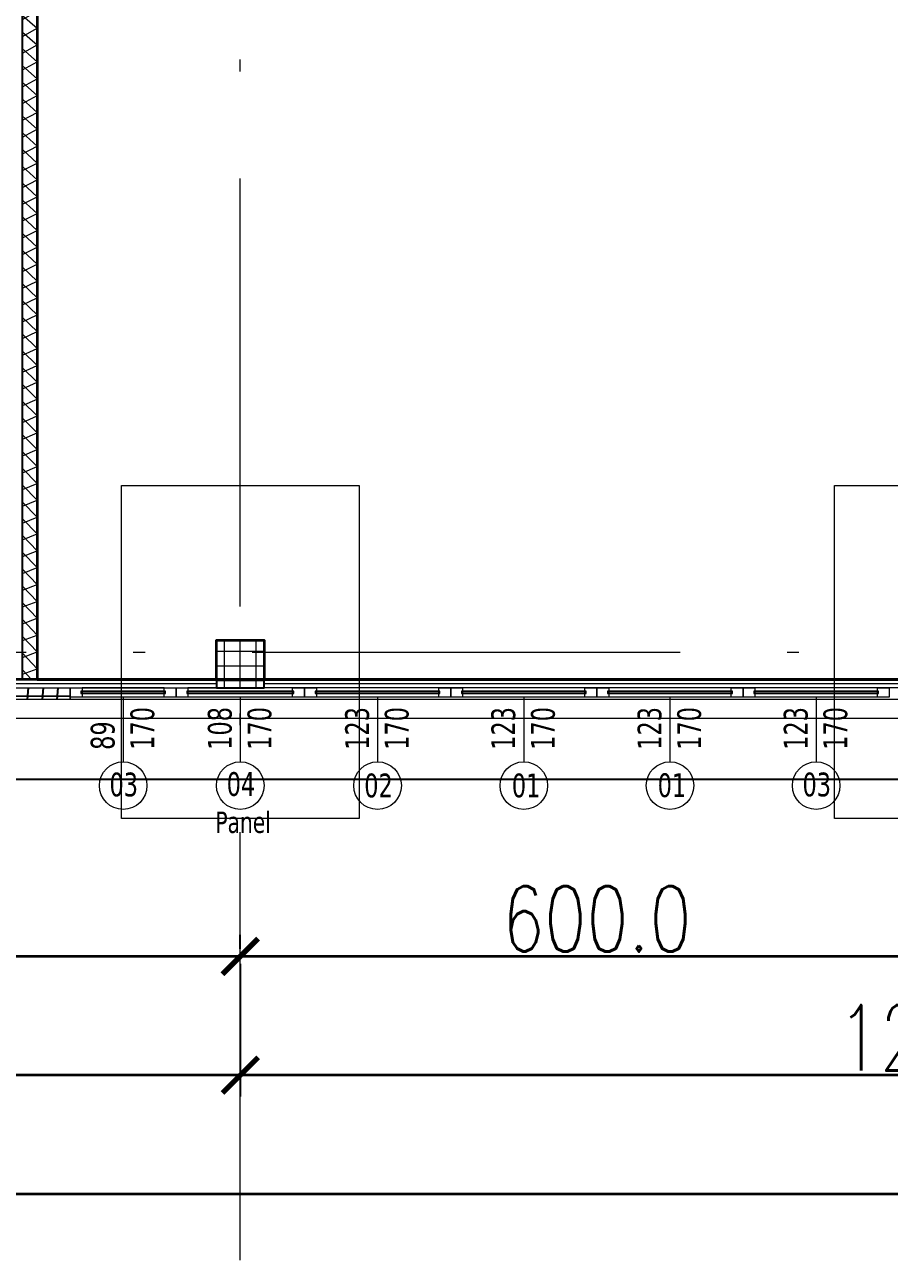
# Model space of a CAD drawing. Extents: x 6529560 to 6558080, y 5579316 to 5588131.
# Drawn here: x 6543599.47 to 6543606.74, y 5579501.85 to 5579512.25 of the extents above; entities that cross this region are included whole.
import ezdxf

# ---------------------------------------------------------------- set-up
doc = ezdxf.new("R2010")
doc.units = 0
doc.header["$MEASUREMENT"] = 0
doc.header["$PDSIZE"] = -5
doc.linetypes.add('ACAD_ISO10W100', pattern=[18, 12, -3, 0, -3])
doc.layers.get('0').update_dxf_attribs({"color": 2, "linetype": 'CONTINUOUS', "lineweight": 5})
doc.layers.get('Defpoints').update_dxf_attribs({"linetype": 'CONTINUOUS'})
for name, color, linetype, lineweight in [('arch_droga', 1, 'CONTINUOUS', 25), ('arch_drzwi i okna', 4, 'CONTINUOUS', 15), ('arch_drzwi i okna_znaczniki', 130, 'CONTINUOUS', 9), ('arch_fundamenty na rzucie', 3, 'CONTINUOUS', 15), ('arch_osie', 181, 'CONTINUOUS', 5), ('arch_powierzchnia', 6, 'CONTINUOUS', 35), ('arch_sciany dzialowe cienkie na hali', 52, 'CONTINUOUS', 15), ('arch_sciany wewnetrzne gk', 70, 'CONTINUOUS', 25), ('arch_sciany wewntrzne gk wypelnienie', 70, 'CONTINUOUS', 13), ('arch_sciany zewnetrzne wypelnienie', 94, 'CONTINUOUS', 25), ('arch_sciany zewnętrzne', 94, 'CONTINUOUS', 18), ('arch_slupy wypelnienie', 9, 'CONTINUOUS', 13), ('arch_słupy', 8, 'CONTINUOUS', 25), ('arch_wymiary', 2, 'CONTINUOUS', 13)]:
    doc.layers.add(name, color=color, linetype=linetype, lineweight=lineweight)
doc.styles.add('styl1', font='romans.shx', dxfattribs={"width": 0.75})
doc.styles.add('TABELKA', font='tahoma.ttf', dxfattribs={"width": 0.8})
doc.dimstyles.new('wymiary hala', dxfattribs={"dimtxt": 0.55, "dimasz": 0.3, "dimexe": 0.18, "dimexo": 0.0625, "dimgap": 0.04, "dimtad": 1, "dimtoh": 1, "dimdec": 1, "dimlfac": 100, "dimzin": 0, "dimdsep": 46, "dimtxsty": 'styl1', "dimblk": 'ARCHTICK', "dimcen": 0.09, "dimadec": 0, "dimazin": 0, "dimtfac": 1, "dimtdec": 1, "dimtofl": 0, "dimtmove": 0, "dimatfit": 3, "dimldrblk": 'ARCHTICK', "dimfxl": 1, "dimtolj": 1, "dimtzin": 0, "dimarcsym": 0})

# ---------------------------------------------------------------- blocks, each defined once
blk = doc.blocks.new('ZT_z_opisami')
at = {"layer": 'arch_droga', "color": 7, "linetype": 'Continuous'}
blk.add_line((6540948.1653109, 5579428.451615036), (6540920.120309013, 5579428.451616604), dxfattribs=at)
blk = doc.blocks.new('_ArchTick')
at = {"color": 0, "linetype": 'ByBlock', "const_width": 0.15}
blk.add_lwpolyline([(-0.5, -0.5), (0.5, 0.5)], dxfattribs=at)
blk = doc.blocks.new('*D117')
at = {"layer": 'arch_wymiary', "color": 0, "lineweight": -2, "transparency": 16777216}
for p, q in [((6543517.282235058, 5579504.347680096), (6543517.282235058, 5579502.230169278)), ((6543625.282235061, 5579504.347669278), (6543625.282235061, 5579502.230169278)), ((6543625.282235061, 5579502.410169278), (6543517.282235058, 5579502.410169278))]:
    blk.add_line(p, q, dxfattribs=at)
at = {"layer": 'Defpoints', "color": 0, "transparency": 16777216}
for p in [(6543517.282235058, 5579504.410180095), (6543625.282235061, 5579504.410169278), (6543517.282235058, 5579502.410169278)]:
    blk.add_point(p, dxfattribs=at)
at = {"layer": 'arch_wymiary', "color": 0, "lineweight": -2, "transparency": 16777216, "xscale": 0.3, "yscale": 0.3, "zscale": 0.3, "rotation": 180}
blk.add_blockref('_ArchTick', (6543517.282235058, 5579502.410169278), dxfattribs=at)
at = {"layer": 'arch_wymiary', "color": 0, "lineweight": -2, "transparency": 16777216, "xscale": 0.3, "yscale": 0.3, "zscale": 0.3}
blk.add_blockref('_ArchTick', (6543625.282235061, 5579502.410169278), dxfattribs=at)
at = {"layer": 'arch_wymiary', "color": 0, "transparency": 16777216, "insert": (6543571.28223506, 5579502.725169278), "char_height": 0.55, "attachment_point": 5, "style": 'styl1'}
blk.add_mtext('\\A1;10800.0', dxfattribs=at)
blk = doc.blocks.new('*D124')
at = {"layer": 'arch_wymiary', "color": 0, "lineweight": -2, "transparency": 16777216}
for p, q in [((6543589.282235063, 5579504.347669278), (6543589.282235063, 5579503.230169279)), ((6543601.282235056, 5579504.347669278), (6543601.282235056, 5579503.230169279)), ((6543589.282235063, 5579503.410169278), (6543601.282235056, 5579503.410169278))]:
    blk.add_line(p, q, dxfattribs=at)
at = {"layer": 'Defpoints', "color": 0, "transparency": 16777216}
for p in [(6543589.282235063, 5579504.410169278), (6543601.282235056, 5579504.410169278), (6543601.282235056, 5579503.410169278)]:
    blk.add_point(p, dxfattribs=at)
at = {"layer": 'arch_wymiary', "color": 0, "lineweight": -2, "transparency": 16777216, "xscale": 0.3, "yscale": 0.3, "zscale": 0.3, "rotation": 180}
blk.add_blockref('_ArchTick', (6543589.282235063, 5579503.410169278), dxfattribs=at)
at = {"layer": 'arch_wymiary', "color": 0, "lineweight": -2, "transparency": 16777216, "xscale": 0.3, "yscale": 0.3, "zscale": 0.3}
blk.add_blockref('_ArchTick', (6543601.282235056, 5579503.410169278), dxfattribs=at)
at = {"layer": 'arch_wymiary', "color": 0, "transparency": 16777216, "insert": (6543595.28223506, 5579503.725169279), "char_height": 0.55, "attachment_point": 5, "style": 'styl1'}
blk.add_mtext('\\A1;1200.0', dxfattribs=at)
blk = doc.blocks.new('*D125')
at = {"layer": 'arch_wymiary', "color": 0, "lineweight": -2, "transparency": 16777216}
for p, q in [((6543601.282235056, 5579504.347669278), (6543601.282235056, 5579503.230169279)), ((6543613.282235063, 5579504.347669278), (6543613.282235063, 5579503.230169279)), ((6543601.282235056, 5579503.410169278), (6543613.282235063, 5579503.410169278))]:
    blk.add_line(p, q, dxfattribs=at)
at = {"layer": 'Defpoints', "color": 0, "transparency": 16777216}
for p in [(6543601.282235056, 5579504.410169278), (6543613.282235063, 5579504.410169278), (6543613.282235063, 5579503.410169278)]:
    blk.add_point(p, dxfattribs=at)
at = {"layer": 'arch_wymiary', "color": 0, "lineweight": -2, "transparency": 16777216, "xscale": 0.3, "yscale": 0.3, "zscale": 0.3, "rotation": 180}
blk.add_blockref('_ArchTick', (6543601.282235056, 5579503.410169278), dxfattribs=at)
at = {"layer": 'arch_wymiary', "color": 0, "lineweight": -2, "transparency": 16777216, "xscale": 0.3, "yscale": 0.3, "zscale": 0.3}
blk.add_blockref('_ArchTick', (6543613.282235063, 5579503.410169278), dxfattribs=at)
at = {"layer": 'arch_wymiary', "color": 0, "transparency": 16777216, "insert": (6543607.28223506, 5579503.725169279), "char_height": 0.55, "attachment_point": 5, "style": 'styl1'}
blk.add_mtext('\\A1;1200.0', dxfattribs=at)
blk = doc.blocks.new('*D140')
at = {"layer": 'arch_wymiary', "color": 0, "lineweight": -2, "transparency": 16777216}
for p, q in [((6543595.282235139, 5579504.472669278), (6543595.282235139, 5579504.590169278)), ((6543601.282235056, 5579504.472669278), (6543601.282235056, 5579504.590169278)), ((6543595.282235139, 5579504.410169278), (6543601.282235056, 5579504.410169278))]:
    blk.add_line(p, q, dxfattribs=at)
at = {"layer": 'Defpoints', "color": 0, "transparency": 16777216}
for p in [(6543595.282235139, 5579504.410169278), (6543601.282235056, 5579504.410169278), (6543601.282235056, 5579504.410169278)]:
    blk.add_point(p, dxfattribs=at)
at = {"layer": 'arch_wymiary', "color": 0, "lineweight": -2, "transparency": 16777216, "xscale": 0.3, "yscale": 0.3, "zscale": 0.3, "rotation": 180}
blk.add_blockref('_ArchTick', (6543595.282235139, 5579504.410169278), dxfattribs=at)
at = {"layer": 'arch_wymiary', "color": 0, "lineweight": -2, "transparency": 16777216, "xscale": 0.3, "yscale": 0.3, "zscale": 0.3}
blk.add_blockref('_ArchTick', (6543601.282235056, 5579504.410169278), dxfattribs=at)
at = {"layer": 'arch_wymiary', "color": 0, "transparency": 16777216, "insert": (6543598.282235097, 5579504.725169279), "char_height": 0.55, "attachment_point": 5, "style": 'styl1'}
blk.add_mtext('\\A1;600.0', dxfattribs=at)
blk = doc.blocks.new('*D141')
at = {"layer": 'arch_wymiary', "color": 0, "lineweight": -2, "transparency": 16777216}
for p, q in [((6543601.282235056, 5579504.472669278), (6543601.282235056, 5579504.590169278)), ((6543607.282235138, 5579504.472669278), (6543607.282235138, 5579504.590169278)), ((6543601.282235056, 5579504.410169278), (6543607.282235138, 5579504.410169278))]:
    blk.add_line(p, q, dxfattribs=at)
at = {"layer": 'Defpoints', "color": 0, "transparency": 16777216}
for p in [(6543601.282235056, 5579504.410169278), (6543607.282235138, 5579504.410169278), (6543607.282235138, 5579504.410169278)]:
    blk.add_point(p, dxfattribs=at)
at = {"layer": 'arch_wymiary', "color": 0, "lineweight": -2, "transparency": 16777216, "xscale": 0.3, "yscale": 0.3, "zscale": 0.3, "rotation": 180}
blk.add_blockref('_ArchTick', (6543601.282235056, 5579504.410169278), dxfattribs=at)
at = {"layer": 'arch_wymiary', "color": 0, "lineweight": -2, "transparency": 16777216, "xscale": 0.3, "yscale": 0.3, "zscale": 0.3}
blk.add_blockref('_ArchTick', (6543607.282235138, 5579504.410169278), dxfattribs=at)
at = {"layer": 'arch_wymiary', "color": 0, "transparency": 16777216, "insert": (6543604.282235097, 5579504.725169279), "char_height": 0.55, "attachment_point": 5, "style": 'styl1'}
blk.add_mtext('\\A1;600.0', dxfattribs=at)
blk = doc.blocks.new('biura_parter_hala')
at = {"layer": 'arch_sciany wewntrzne gk wypelnienie'}
h = blk.add_hatch(dxfattribs=at)
h.set_pattern_fill('ANSI37', color=256, scale=0.8, angle=90)
h.set_pattern_definition([(135, (-6543745.599693336, -5579616.077648036), (-0.0707106781186548, -0.0707106781186548), []), (225, (-6543745.599693336, -5579616.077648036), (0.0707106781186548, -0.0707106781186548), [])])
h.paths.add_polyline_path([(94.8742152415216, -1.900064728222787), (94.95421524252743, -1.899999363347887), (94.95421524252743, -1.799999365583062), (94.8742152415216, -1.800064730457961)], flags=17)
h.paths.add_polyline_path([(93.77421523723751, -1.800064731389284), (93.77421523723751, -1.900064731016755), (94.03421524260195, -1.900064733810722), (94.03421524353325, -1.800064734183251), (93.95421523880213, -1.800064733251929), (93.95421525090933, -0.7000647345557809), (93.85421525128184, -0.7000647336244584), (93.85421523917466, -1.800064732320606)], flags=17)
h.paths.add_polyline_path([(92.67421523295343, -1.800032046623528), (92.67421523295343, -1.900032046250998), (92.93421523831785, -1.900032049044966), (92.93421523924918, -1.800032049417495), (92.85421523451805, -1.800032048486173), (92.85421524662524, -0.7000320497900248), (92.75421524699777, -0.7000320488587022), (92.75421523489058, -1.80003204755485)], flags=17)
h.paths.add_polyline_path([(91.75421523395924, -1.900064728222787), (91.83421523496509, -1.899999363347887), (91.83421523496509, -1.799999365583062), (91.75421523395924, -1.800064730457961)], flags=17)
h.paths.add_polyline_path([(83.92533427942543, -1.800004093907773), (83.92533427942543, -1.900004093535244), (84.10533428099006, -1.900004096329212), (84.10533428099006, -1.800004095770418), (84.10533429309726, -0.7000040970742702), (84.00533429346979, -0.7000040961429477), (84.0053342813626, -1.800004094839096)], flags=17)
h.paths.add_polyline_path([(82.82533427514136, -1.800004083663225), (82.82533427514136, -1.900004083290696), (83.08533428050578, -1.900004086084663), (83.08533428143708, -1.800004086457192), (83.005334276706, -1.80000408552587), (83.00533428881317, -0.700004086829722), (82.90533428918569, -0.7000040858983994), (82.90533427707851, -1.800004084594547)], flags=17)
h.paths.add_polyline_path([(43.97590164281427, -4.000003985129296), (43.97590164281427, -3.900003985501825), (44.23590164817869, -3.900003982707858), (44.23590164911002, -4.000003982335329), (44.15590164437889, -4.000003983266651), (44.15590165648609, -5.1000039819628), (44.05590165685862, -5.100003982894122), (44.05590164475142, -4.000003984197974)], flags=17)
h.paths.add_polyline_path([(42.87590163759887, -4.00000399723649), (42.87590163759887, -3.900003997609019), (43.13590164296329, -3.900003994815051), (43.13590164389461, -4.000003994442522), (43.05590163916349, -4.000003995373845), (43.05590165127068, -5.100003994069993), (42.95590165164322, -5.100003995001316), (42.95590163953602, -4.000003996305167)], flags=17)
h.paths.add_polyline_path([(41.77590163238346, -4.00000403355807), (41.77590163238346, -3.900004033930599), (42.03590163774788, -3.900004031136631), (42.03590163867921, -4.000004030764102), (41.95590163394808, -4.000004031695425), (41.95590164605528, -5.100004030391573), (41.85590164642781, -5.100004031322896), (41.85590163432062, -4.000004032626748)], flags=17)
h.paths.add_polyline_path([(40.67590162716806, -4.000004021450877), (40.67590162716806, -3.900004021823406), (40.93590163253248, -3.900004019029438), (40.93590163346379, -4.000004018656909), (40.85590162873268, -4.000004019588232), (40.85590164083988, -5.10000401828438), (40.7559016412124, -5.100004019215703), (40.75590162910521, -4.000004020519554)], flags=17)
h.paths.add_polyline_path([(39.57590162195265, -4.00000403355807), (39.57590162195265, -3.900004033930599), (39.83590162731707, -3.900004031136631), (39.83590162824839, -4.000004030764102), (39.75590162351728, -4.000004031695425), (39.75590163562447, -5.100004030391573), (39.655901635997, -5.100004031322896), (39.65590162388981, -4.000004032626748)], flags=17)
h.paths.add_polyline_path([(38.47590161673725, -4.00000403355807), (38.47590161673725, -3.900004033930599), (38.73590162210167, -3.900004031136631), (38.73590162303299, -4.000004030764102), (38.65590161830187, -4.000004031695425), (38.65590163040906, -5.100004030391573), (38.55590163078159, -5.100004031322896), (38.5559016186744, -4.000004032626748)], flags=17)
h.paths.add_polyline_path([(43.97590164095163, -1.800004083663225), (43.97590164095163, -1.900004083290696), (44.23590164631605, -1.900004086084663), (44.23590164724737, -1.800004086457192), (44.15590164251625, -1.80000408552587), (44.15590165462345, -0.700004086829722), (44.05590165499598, -0.7000040858983994), (44.05590164288878, -1.800004084594547)], flags=17)
h.paths.add_polyline_path([(42.87590163573622, -1.800004074349999), (42.87590163573622, -1.90000407397747), (43.13590164110064, -1.900004076771438), (43.13590164203197, -1.800004077143967), (43.05590163730085, -1.800004076212644), (43.05590164940804, -0.7000040775164962), (42.95590164978057, -0.7000040765851736), (42.95590163767338, -1.800004075281322)], flags=17)
h.paths.add_polyline_path([(41.77590163145214, -1.800004065036773), (41.77590163145214, -1.900004064664244), (42.03590163681655, -1.900004067458212), (42.03590163774788, -1.800004067830741), (41.95590163301676, -1.800004066899418), (41.95590164512395, -0.7000040682032705), (41.85590164549648, -0.7000040672719479), (41.85590163338929, -1.800004065968096)], flags=17)
h.paths.add_polyline_path([(40.67590162716806, -1.800004050135612), (40.67590162716806, -1.900004049763083), (40.93590163253248, -1.900004052557051), (40.93590163346379, -1.80000405292958), (40.85590162873268, -1.800004051998257), (40.85590164083988, -0.7000040533021094), (40.7559016412124, -0.7000040523707867), (40.75590162910521, -1.800004051066935)], flags=17)
h.paths.add_polyline_path([(39.57590162195265, -1.800004040822386), (39.57590162195265, -1.900004040449857), (39.83590162731707, -1.900004043243825), (39.83590162824839, -1.800004043616354), (39.75590162351728, -1.800004042685031), (39.75590163562447, -0.7000040439888835), (39.655901635997, -0.700004043057561), (39.65590162388981, -1.800004041753709)], flags=17)
h.paths.add_polyline_path([(36.37247663922608, -6.750002435408532), (42.30749893374741, -6.750002435408532), (42.30749893374741, -6.875641248188912), (36.37247663922608, -6.875641248188912)])
h.paths.add_polyline_path([(34.76168348360807, -1.900004060007631), (34.8416834846139, -1.900004060007631), (34.8416834846139, -1.800004061311483), (34.76168348360807, -1.800004061311483)], flags=17)
h.paths.add_polyline_path([(33.74168348498642, -1.90000404510647), (33.9216834846884, -1.900004051625728), (33.92168348561972, -1.800004051998257), (33.8416834846139, -1.800004051066935), (33.84168349672109, -0.7000040523707867), (33.74168349709362, -0.7000040514394641)], flags=17)
h.paths.add_polyline_path([(87.76132327876984, -3.430434632115066), (89.60910778492689, -3.430795684456825), (89.60911366995423, -3.305730918422341), (88.8101558117196, -3.305726211518049), (88.810171963647, -0.5500094117596745), (88.56017351616173, -0.5500094117596745), (88.56014991644768, -3.305521694011986), (87.76132327876984, -3.305521695874631)])
h.paths.add_polyline_path([(32.7501210924238, -0.5500161647796631), (34.8416722714901, -0.5500161647796631), (34.8416722714901, -0.7000161604955794), (32.75012135878205, -0.7000161604955794), (32.75013258494437, -3.160006926394999), (32.80014132149517, -3.160007782280445), (32.80014132149517, -3.285007782280445), (32.75013258494437, -3.285006917081773), (32.75013258494437, -5.225004031322896), (32.80014131963253, -5.225004031322896), (32.80014131963253, -5.350004032254219), (32.62513258494437, -5.350004032254219), (32.62512238975614, -0.5500220432877541), (32.75012238975615, -0.550022047944367)])
h.paths.add_polyline_path([(83.23955385386942, -4.829998704604804), (90.35853138100354, -4.829998704604804), (90.35853138100354, -4.954998704604804), (83.2395539432764, -4.955040412954986)])
h.paths.add_polyline_path([(62.71829012781381, -3.30490527767688), (62.87505134660751, -3.304905503988265), (62.87499983515591, -0.5500067044049503), (62.9999998351559, -0.5500067044049503), (62.999999826774, -3.30490562133491), (64.0999998273328, -3.304906654171645), (64.09999982640147, -3.431190737523138), (62.87510285526514, -3.433001107536256), (62.87510285526514, -3.432999734766781), (62.71829271782189, -3.433125927112996)])
edge = h.paths.add_edge_path()
edge.add_line((59.6251001926139, -3.30490562133491), (61.71829012501985, -3.304903835058212))
edge.add_line((61.71829012501985, -3.304903835058212), (61.71829012501985, -3.433930673636496))
edge.add_line((61.71829012501985, -3.433930673636496), (59.62510495446622, -3.435615153983235))
edge.add_line((59.62510495446622, -3.435615153983235), (59.5000010728836, -3.435715777799487))
edge.add_line((59.5000010728836, -3.435715777799487), (59.49999982491135, -0.550005360506475))
edge.add_line((59.49999982491135, -0.550005360506475), (59.62499982584268, -0.5499986773356796))
edge.add_line((59.62499982584268, -0.5499986773356796), (59.6251001926139, -3.304905866272747))
h.paths.add_polyline_path([(71.29428625106812, -3.304901085793972), (71.45497585646808, -3.30490099824965), (71.45497366413474, -0.5499728322029114), (71.57997368369251, -0.5500063579529524), (71.58000815380365, -3.304910388775169), (71.87830398418009, -3.304910390637814), (71.87830453831702, -3.42575962934643), (71.29428786411881, -3.426071590743958)])
h.paths.add_polyline_path([(59.6250005159527, -4.955007544718682), (59.6250005159527, -5.164619787596166), (59.50000051595271, -5.164619788527488), (59.50000051781535, -4.955007544718682), (59.50000051781535, -4.830007544718682), (73.5061128679663, -4.830007544718682), (73.5061128679663, -4.955371281132102)])
h.paths.add_polyline_path([(-0.4763625478371978, -7.445000530220568), (-0.5999912368133665, -7.444998929277062), (-0.5999912368133665, -7.569998929277062), (-0.4763625478371978, -7.570000530220568)], flags=17)
h.paths.add_polyline_path([(2.846877708099782, -6.215000529773533), (2.846877708099782, -6.339998934417963), (3.839953196235001, -6.340000530704855), (3.839953196235001, -0.5500064520165325), (3.590266642160713, -0.5499661350622774), (3.590266642160713, -1.8199995001778), (2.264122269116342, -1.8199995001778), (2.264122269116342, -1.758556403219699), (2.139131003990769, -1.758556403219699), (2.139131034724414, -1.8199995001778), (0.5199824180454016, -1.819999010302126), (0.5199824180454016, -1.945000606589019), (1.069986048154532, -1.944959879852831), (1.069994785822927, -2.062961691990494), (1.194989372976124, -2.062961691990494), (1.194989372976124, -1.944999499246478), (3.715266642160713, -1.944999499246478), (3.715266642160713, -3.498296093195676), (1.1949860509485, -3.498296092264354), (1.1949860509485, -3.062961691990494), (1.069989372976124, -3.062961691990494), (1.069989372976124, -3.688080696389079), (1.1949860509485, -3.688080696389079), (1.1949860509485, -3.623296091333031), (3.715266642160713, -3.623296092264354), (3.715266642160713, -6.215000529773533)])
h.paths.add_polyline_path([(0.8290886795148253, -6.214998934417963), (0.8290886795148253, -6.340000530704855), (1.507658815942704, -6.340000529773533), (1.507667549885809, -6.397074087522923), (1.632667549885809, -6.397074087522923), (1.632667549885809, -6.340000529773533), (1.846877708099782, -6.340000530704855), (1.846877708099782, -6.214998934417963), (1.1949860509485, -6.21500052884221), (1.1949860509485, -4.688080696389079), (1.069989372976124, -4.688080696389079), (1.0699860509485, -6.21500052884221)])
h.paths.add_polyline_path([(-0.5999912368133665, -8.674998929724097), (-0.5999912368133665, -8.799998929724097), (1.407667550258338, -8.8004634603858), (1.407667550258338, -8.916780810803173), (1.632667549885809, -8.916780810803173), (1.632667549885809, -7.397074087522923), (1.507667548954486, -7.397074088454246), (1.507658815011382, -7.445000529289245), (0.5236374521628023, -7.445000530220568), (0.52363745495677, -7.570000530220568), (1.382658815011382, -7.570000530220568), (1.382667549885809, -8.675041668117046)])
h.paths.add_polyline_path([(74.63817934691906, -3.399908315390348), (74.76317939721048, -3.399908315390348), (74.76317939627916, -3.677789380773901), (74.63817934598774, -3.677789380773901)])
h.paths.add_polyline_path([(53.58250037021935, -6.750641251914203), (53.58250037021935, -6.875636458396911), (54.17751471418887, -6.875636458396911), (54.17751471418887, -11.77999626938253), (54.30251471418888, -11.77999626938253), (54.30251471139491, -6.875641238875687), (59.50001405738294, -6.875641238875687), (59.50001405738294, -11.45000655949115), (59.62501405738294, -11.45000655949115), (59.62501405086368, -6.164619788527488), (59.5000227894634, -6.164619788527488), (59.5000227894634, -6.750641251914203)])
h.paths.add_polyline_path([(47.70249831583351, -6.750646132975816), (47.70249831583351, -6.875639733858406), (48.17749004624784, -6.875634852796792), (48.17749004624784, -11.77999626938253), (48.30249004624784, -11.77999546658248), (48.30249004624784, -6.875635655596852), (52.58250037021935, -6.875636458396911), (52.58250037021935, -6.750637378543615), (48.30249004624784, -6.75063931569457), (48.30249004624784, -6.550641252659261), (48.17749004624784, -6.550641252659261), (48.17749004717916, -6.75064028520137)])
h.paths.add_polyline_path([(43.40749893337488, -6.875641248188912), (43.40749893337488, -11.77999626845121), (43.53249893337488, -11.77999626751989), (43.53249893337488, -6.875641241669654), (46.7024983158335, -6.875641241669654), (46.7024983158335, -6.750647640787065), (43.30749893374741, -6.749683021567761), (43.30749893374741, -6.875321850180625)])
h.paths.add_polyline_path([(35.09750055614859, -7.620006763376295), (33.90679474826902, -7.620005324482917), (33.90679474826902, -7.745006918907165), (35.09749892167747, -7.74500691704452), (35.09749892167747, -11.77999626938253), (35.22249893657863, -11.77999626751989), (35.22249890770763, -7.745006917975842), (35.22249890677631, -7.622925085015594), (35.22249891143292, -6.875641265884041), (35.37247663922608, -6.874683027155697), (35.37247663922608, -6.750321843661367), (35.0975019261241, -6.75064125098288), (35.09749918617308, -7.620006763376295)])
h.paths.add_polyline_path([(32.62513258494437, -11.77999626845121), (32.75013258587569, -11.77999626938253), (32.75013258587569, -7.745006918907165), (32.90679474826902, -7.745005324482917), (32.90679476596415, -7.620006958954036), (32.62513258494437, -7.620006958954036)])
h.paths.add_polyline_path([(37.55589385423809, -0.5500040324404836), (37.55589385423809, -0.7000040328130126), (45.15590163040906, -0.7000040328130126), (45.15590163040906, -0.5500396117568016)], flags=17)
h.paths.add_polyline_path([(91.75421878229827, -0.5500396117568016), (91.75421878229827, -0.7000396121293307), (94.95421461760996, -0.7000379804521799), (94.95421454124153, -0.5500395707786084)], flags=17)
h.paths.add_polyline_path([(81.90533427521586, -0.550008025020361), (81.90533427521586, -0.70000802539289), (85.61613556277007, -0.70000802539289), (85.61613556277007, -0.5500093474984169)], flags=17)
h.paths.add_polyline_path([(79.65531860198826, -0.550008025020361), (79.65531860198826, -0.70000802539289), (81.65533436089754, -0.7000070055946708), (81.65533436089754, -0.550008025020361)])
h.paths.add_polyline_path([(37.5558994486928, -3.900003934279084), (37.63590161781758, -3.900004030205309), (37.63590161781758, -4.000004031695425), (37.5558994486928, -4.0000039357692)], flags=17)
h.paths.add_polyline_path([(38.47590161673725, -1.800004030577838), (38.47590161673725, -1.900004030205309), (38.73590162210167, -1.900004032999277), (38.73590162303299, -1.800004033371806), (38.65590161830187, -1.800004032440483), (38.65590163040906, -0.7000040337443352), (38.55590163078159, -0.7000040328130126), (38.5559016186744, -1.80000403150916)], flags=17)
h.paths.add_polyline_path([(37.55590161960572, -1.900004021823406), (37.63590161781758, -1.900004021823406), (37.63590161781758, -1.800004023127257), (37.55590161960572, -1.800004023127257)], flags=17)
h.paths.add_polyline_path([(81.90533427614719, -1.900036765262484), (81.98533427715302, -1.899971400387585), (81.98533427715302, -1.799971402622759), (81.90533427614719, -1.800036767497658)], flags=17)
h.paths.add_polyline_path([(0, -0.5499661350622774), (2.264122269116342, -0.5499661350622774), (2.264122269116342, -0.7585564032196999), (2.139122269116342, -0.7585564032196999), (2.139122269116342, -0.6749661350622774), (-0.5300000002607704, -0.6749661350622774), (-0.5300000002607704, -0.599999999627471), (0, -0.599999999627471)])
h.paths.add_polyline_path([(82.23955385386942, -4.829998704604804), (82.23955391161144, -4.955001370981335), (81.9924899181351, -4.955001485534012), (81.99248992558569, -11.77999626938253), (81.86761963926256, -11.77999860048294), (81.86760513484477, -4.677789597772061), (81.9924899181351, -4.677789380773901), (81.99248991906641, -4.829980210401117)])
h.paths.add_polyline_path([(91.62920739408582, -0.5500093474984169), (91.75421878229827, -0.5500093474984169), (91.75421408377586, -2.204894191585481), (91.62920269556344, -2.204894191585481)])
h.paths.add_polyline_path([(90.60911366995425, -3.304893844760954), (90.60911366995425, -3.429890577681362), (92.22921420261262, -3.429887940175831), (92.22921420354396, -4.829961703158915), (91.35853138100356, -4.829998704604804), (91.35853138100356, -4.954997126944363), (92.35421645455062, -4.95499712228775), (92.35422097519039, -3.429899452254176), (95.07921526581048, -3.429907292127609), (95.07921527232975, -0.5500097181648016), (94.95421454124153, -0.5500093484297395), (94.95421594567597, -3.304890614934265), (91.75421417783946, -3.304892210289835), (91.75420928373933, -3.204894191585481), (91.62920665368436, -3.204894191585481), (91.62921145837755, -3.304892274551093)])
h.paths.add_polyline_path([(85.61613556277007, -0.5500093474984169), (85.74113709386438, -0.5500093474984169), (85.74113709386438, -2.204894188791513), (85.61613556277007, -2.204894188791513)], flags=16)
h.paths.add_polyline_path([(80.79839087929577, -3.304897606372833), (80.79839106369764, -3.42990419268608), (81.8676196327433, -3.429903046227991), (81.86761963088065, -3.677789382636547), (81.99248991627246, -3.677789382636547), (81.9924899181351, -3.429902829229831), (86.76132327876985, -3.429894191212952), (86.76132327876985, -3.304894191212952), (85.74113709386438, -3.304894191212952), (85.74113709386438, -3.204894191585481), (85.61613686103374, -3.204894254915416), (85.61613696720451, -3.304895350709557), (81.90533427428453, -3.304895350709557), (81.90533427521586, -0.550008025020361), (81.65533428452908, -0.5500081526115537), (81.65533568896353, -3.304897377267479)])
h.paths.add_polyline_path([(72.87830398138613, -3.304910388775169), (72.95497443154454, -3.304910388775169), (72.95497443154454, -3.429910553619265), (72.87830398138613, -3.429910553619265)])
h.paths.add_polyline_path([(79.65531860198826, -3.304898400790989), (79.79839087929577, -3.304898400790989), (79.79839087929577, -3.429905666969716), (79.65531860198826, -3.429905666969716)])
h.paths.add_polyline_path([(76.06317939609289, -4.829955147357059), (76.06317939609289, -4.955008001998066), (78.17757951223835, -4.954996635206043), (78.17759616672993, -6.642363018356263), (74.76317939627916, -6.642495350912213), (74.76314954087138, -6.767754139378666), (78.17756614647806, -6.768313867039978), (78.17756614647806, -8.017392442561686), (76.70210292376578, -8.017392442561686), (76.70211248286068, -8.142496241256595), (78.30223874375224, -8.142392455600202), (78.30309296252058, -4.829955147357059)])
h.paths.add_polyline_path([(74.5061128679663, -4.829958342947065), (74.5061128679663, -4.955472307279706), (74.63817934598774, -4.955485649406909), (74.63817934598774, -11.77999626938253), (74.76249010767788, -11.77999626938253), (74.76284106262028, -6.767499970272183), (74.76317939627916, -6.767515797168016), (74.76317939627916, -6.642363018356263), (74.76317939627916, -4.954996635206043), (75.06317939609289, -4.955008001998066), (75.06317939609289, -4.830008001998067), (74.76317939627916, -4.830008001998066), (74.76317939627916, -4.677789380773901), (74.63817934598774, -4.677789380773901), (74.63817934598774, -4.829991448670625)])
h.paths.add_polyline_path([(55.40998704452068, -5.225004033185541), (55.40998704452068, -5.350002436898648), (58.09998980443925, -5.350004032254219), (58.09998980350792, -0.550005360506475), (57.97498980164528, -0.550005360506475), (57.9749898230657, -5.225004015490412)])
h.paths.add_polyline_path([(49.4776858901605, -5.225004029460251), (49.4776858901605, -5.350004032254219), (54.40998704452067, -5.350004032254219), (54.40998704452067, -5.225004032254219), (54.16640833672136, -5.225004032254219), (54.16640833579004, -0.550005360506475), (54.04140833485872, -0.550005360506475), (54.04140833579003, -5.225004033185541)])
h.paths.add_polyline_path([(48.30249004717916, -5.350004032254219), (48.4776858901605, -5.350004032254219), (48.4776858901605, -5.225004028528928), (48.30249004159123, -5.225004028528928), (48.3024900406599, -0.550005360506475), (48.17749003972858, -0.550005360506475), (48.17749004717916, -5.225004028528928), (47.17068421002477, -5.225004030391573), (47.17068421002477, -5.350004032254219), (48.17749004717916, -5.350004032254219), (48.17749004717916, -5.55000403150916), (48.30249004717916, -5.55000403150916)])
h.paths.add_polyline_path([(37.55590258911252, -3.22459452971816), (37.4308938542381, -3.22459452971816), (37.43089385516942, -5.225004031322896), (36.45022075157613, -5.225004031322896), (36.45022075157613, -5.350002435967326), (37.39512370992452, -5.350002435036003), (37.39513244666159, -5.350002435036003), (37.52012371178717, -5.350002435036003), (37.52012370992452, -5.350004031322896), (46.17068421002477, -5.350002436898648), (46.17068421002477, -5.225004031322896), (45.28090163134038, -5.225004029460251), (45.28090086858719, -0.5500040287151933), (45.15590163040906, -0.5500040287151933), (45.15590163134038, -5.100004027597606), (37.55589385516941, -5.100004031322896)])
h.paths.add_polyline_path([(37.4308938542381, -2.22459452971816), (37.55589385423809, -2.22459452971816), (37.55589385423809, -0.5500040324404836), (37.4308938542381, -0.5500040324404836)], flags=17)
h.paths.add_polyline_path([(34.84168349672109, -0.5500027034431696), (34.84168349858374, -3.160007782280445), (33.8001413140446, -3.160007782280445), (33.80014132149518, -3.285007782280445), (34.84168349858374, -3.285007782280445), (34.84168349858374, -5.225004031322896), (33.80014132056385, -5.225004031322896), (33.80014131963253, -5.350002435967326), (35.45022075157613, -5.350002435967326), (35.45022075157613, -5.225002435967326), (35.04167969617993, -5.225004031322896), (35.04167969524861, -0.5500026857480407)])
h.paths.add_polyline_path([(1.40766754746437, -9.916780810803173), (1.532667550258338, -9.916780810803173), (1.532658819109201, -11.77999626938253), (1.407658816315233, -11.77999626938253)])
h.paths.add_polyline_path([(-0.5299912160262465, -6.215000529773533), (-0.1709113204851747, -6.215000529773533), (-0.1709113204851747, -6.340000530704855), (-0.5299912160262465, -6.340000530704855)])
h.paths.add_polyline_path([(-0.5300000002607704, -1.820000606589019), (-0.4800175819545985, -1.820000606589019), (-0.4800175819545985, -1.944999010302126), (-0.5300000002607704, -1.944999010302126)])
edge = h.paths.add_edge_path()
edge.add_line((70.29428625199944, -3.426259011961519), (65.0999998273328, -3.429380368441343))
edge.add_line((65.0999998273328, -3.429380368441343), (65.0999998273328, -3.304906654171645))
edge.add_line((65.0999998273328, -3.304906654171645), (67.99999982956797, -3.304902886971831))
edge.add_line((67.99999982956797, -3.304902886971831), (67.99999982956797, -0.5499728322029114))
edge.add_line((67.99999982956797, -0.5499728322029114), (68.12499982956797, -0.5499728322029114))
edge.add_line((68.12499982956797, -0.5499728322029114), (68.12499982956797, -3.304902818985283))
edge.add_line((68.12499982956797, -3.304902818985283), (70.29428625106812, -3.304906654171645))
edge.add_line((70.29428625106812, -3.304906654171645), (70.29435917455703, -3.426258968189358))
at = {"layer": 'arch_sciany zewnetrzne wypelnienie'}
h = blk.add_hatch(dxfattribs=at)
h.set_pattern_fill('ANSI37', color=256, angle=45)
h.set_pattern_definition([(90, (-454.5034581804648, -150.7770151589066), (-0.125, 0), []), (180, (-454.5034581804648, -150.7770151589066), (0, -0.125), [])])
h.paths.add_polyline_path([(-0.5999912852421403, -0.6405052868649364), (-0.5999566661193967, 1.037485783919692), (-0.6999912867322565, 1.037485014647245), (-0.699991285800934, -0.6405002484098077)])
h.paths.add_polyline_path([(23.17199893202633, -11.85000006761402), (30.26499918848276, -11.85000006761402), (30.26499918848276, -11.9500000635162), (23.17199893202633, -11.9500000635162)])
h.paths.add_polyline_path([(53.15999878942966, -11.85000245366245), (56.69999893475324, -11.85000245366245), (56.69999893475324, -11.9500000635162), (53.15999878942966, -11.9500000635162)])
h.paths.add_polyline_path([(77.15999878384173, -11.85000006388873), (77.15999878384173, -11.9500000635162), (78.02403938677162, -11.95000121928751), (78.02404036186635, -11.85000421479344)])
h.paths.add_polyline_path([(81.40999146271497, -11.85000728815794), (82.26999049447475, -11.85000728815794), (82.26999049447475, -11.95001796912402), (81.40999146271497, -11.95001796912402)])
h.paths.add_polyline_path([(108.0000036945566, -0.6404990144073964), (108.1000036951154, -0.6404990116134286), (108.1000036802143, 1.037485782988369), (108.0000036796555, 1.037485783919692)])
h.paths.add_polyline_path([(32.2299991901964, -11.85000046249479), (33.92999892961234, -11.85000046249479), (33.92999892961234, -11.9500000635162), (32.2299991901964, -11.9500000635162)])
h.paths.add_polyline_path([(107.9999898280948, -11.19749893061817), (108.1000036960467, -11.19749893061817), (108.1000036960467, -11.95000779442489), (107.1600071759894, -11.95001203753054), (107.1599989328533, -11.85000926163047), (107.9999999990687, -11.85000926163047)])
at = {"layer": 'arch_slupy wypelnienie'}
h = blk.add_hatch(dxfattribs=at)
h.set_pattern_fill('ANSI37', color=256, angle=225)
h.set_pattern_definition([(270, (-6543688.969563113, -5579518.520169346), (0.125, 0), []), (0, (-6543688.969563113, -5579518.520169346), (0, 0.125), [])])
h.paths.add_polyline_path([(83.89999848604204, -11.45000922493636), (83.4999984856695, -11.45000922493636), (83.4999984856695, -11.85000922530889), (83.89999848604204, -11.85000922530889)])
at = {"layer": 'arch_drzwi i okna'}
for p, q in [((83.05999865476042, -11.85001023858785, -0.0368575220855849), (82.36999049317092, -11.85002041328698, -866.1326315625819)), ((82.36999049317092, -11.88002041354775, -866.1326315625819), (82.36999049317092, -11.90002041310072, -866.1326315625819)), ((83.05999865476042, -11.93001023773104, -0.0368575220855849), (82.36999049317092, -11.93002041243016, -866.1326315625819)), ((83.05999865476042, -11.88001023884862, -0.0368575220855849), (83.05999865476042, -11.90001023840159, -0.0368575220855849)), ((84.13999878335744, -11.85000964347273, -0.0368575220855849), (83.25999865494668, -11.85000964347273, -0.0368575220855849)), ((83.25999865494668, -11.88000964280218, -0.0368575220855849), (83.25999865494668, -11.90000964328646, -0.0368575220855849)), ((84.13999878335744, -11.93000964447856, -0.0368575220855849), (83.25999865494668, -11.93000964447856, -0.0368575220855849)), ((84.13999878335744, -11.88000964280218, -0.0368575220855849), (84.13999878335744, -11.90000964328646, -0.0368575220855849)), ((85.36999878939241, -11.85001281648874, -0.0368575220855849), (84.33999879006296, -11.85001281648874, -0.0368575220855849)), ((84.33999879006296, -11.88001281674951, -0.0368575220855849), (84.33999879006296, -11.90001281630248, -0.0368575220855849)), ((85.36999878939241, -11.93001281563192, -0.0368575220855849), (84.33999879006296, -11.93001281563192, -0.0368575220855849)), ((85.36999878939241, -11.88001281674951, -0.0368575220855849), (85.36999878939241, -11.90001281630248, -0.0368575220855849)), ((86.59999878983945, -11.85000644065439, -0.0368575220855849), (85.56999879051, -11.85000644065439, -0.0368575220855849)), ((85.56999879051, -11.88000644091516, -0.0368575220855849), (85.56999879051, -11.90000644046813, -0.0368575220855849)), ((86.59999878983945, -11.93000643979758, -0.0368575220855849), (85.56999879051, -11.93000643979758, -0.0368575220855849)), ((86.59999878983945, -11.88000644091516, -0.0368575220855849), (86.59999878983945, -11.90000644046813, -0.0368575220855849)), ((87.82999878935516, -11.85000644065439, -0.0368575220855849), (86.79999878909439, -11.85000644065439, -0.0368575220855849)), ((86.79999878909439, -11.88000644091516, -0.0368575220855849), (86.79999878909439, -11.90000644046813, -0.0368575220855849)), ((87.82999878935516, -11.93000643979758, -0.0368575220855849), (86.79999878909439, -11.93000643979758, -0.0368575220855849)), ((87.82999878935516, -11.88000644091516, -0.0368575220855849), (87.82999878935516, -11.90000644046813, -0.0368575220855849)), ((89.0599987898022, -11.85000644065439, -0.0368575220855849), (88.02999878954142, -11.85000644065439, -0.0368575220855849)), ((88.02999878954142, -11.88000644091516, -0.0368575220855849), (88.02999878954142, -11.90000644046813, -0.0368575220855849)), ((89.0599987898022, -11.93000643979758, -0.0368575220855849), (88.02999878954142, -11.93000643979758, -0.0368575220855849)), ((89.0599987898022, -11.88000644091516, -0.0368575220855849), (89.0599987898022, -11.90000644046813, -0.0368575220855849))]:
    blk.add_line(p, q, dxfattribs=at)
for points, elevation in [([(82.36999049317092, -11.85002041328698), (82.36999049317092, -11.88002041354775), (82.35999049339443, -11.88002041354775), (82.35999049339443, -11.90002041310072), (82.36999049317092, -11.90002041310072), (82.36999049317092, -11.93002041243016), (82.26999049447475, -11.93002041243016), (82.26999049447475, -11.85002041328698), (82.36999049317092, -11.85002041328698)], -866.1326315625819), ([(83.05999865476042, -11.93001023773104), (83.05999865476042, -11.90001023840159), (83.0699986545369, -11.90001023840159), (83.0699986545369, -11.88001023884862), (83.05999865476042, -11.88001023884862), (83.05999865476042, -11.85001023858785), (83.15999865438788, -11.85001023858785), (83.15999865438788, -11.93001023773104), (83.05999865476042, -11.93001023773104)], -0.0368575220855849), ([(83.25999865494668, -11.85000964347273), (83.25999865494668, -11.88000964280218), (83.2499986542389, -11.88000964280218), (83.2499986542389, -11.90000964328646), (83.25999865494668, -11.90000964328646), (83.25999865494668, -11.93000964447856), (83.15999865438788, -11.93000964447856), (83.15999865438788, -11.85000964347273), (83.25999865494668, -11.85000964347273)], -0.0368575220855849), ([(84.13999878335744, -11.93000964447856), (84.13999878335744, -11.90000964328646), (84.14999878499655, -11.90000964328646), (84.14999878499655, -11.88000964280218), (84.13999878335744, -11.88000964280218), (84.13999878335744, -11.85000964347273), (84.23999878484754, -11.85000964347273), (84.23999878484754, -11.93000964447856), (84.13999878335744, -11.93000964447856)], -0.0368575220855849), ([(84.33999879006296, -11.85001281648874), (84.33999879006296, -11.88001281674951), (84.32999878935516, -11.88001281674951), (84.32999878935516, -11.90001281630248), (84.33999879006296, -11.90001281630248), (84.33999879006296, -11.93001281563192), (84.23999878857285, -11.93001281563192), (84.23999878857285, -11.85001281648874), (84.33999879006296, -11.85001281648874)], -0.0368575220855849), ([(85.36999878939241, -11.93001281563192), (85.36999878939241, -11.90001281630248), (85.37999879010022, -11.90001281630248), (85.37999879010022, -11.88001281674951), (85.36999878939241, -11.88001281674951), (85.36999878939241, -11.85001281648874), (85.46999878901988, -11.85001281648874), (85.46999878901988, -11.93001281563192), (85.36999878939241, -11.93001281563192)], -0.0368575220855849), ([(85.56999879051, -11.85000644065439), (85.56999879051, -11.88000644091516), (85.5599987898022, -11.88000644091516), (85.5599987898022, -11.90000644046813), (85.56999879051, -11.90000644046813), (85.56999879051, -11.93000643979758), (85.46999878901988, -11.93000643979758), (85.46999878901988, -11.85000644065439), (85.56999879051, -11.85000644065439)], -0.0368575220855849), ([(86.59999878983945, -11.93000643979758), (86.59999878983945, -11.90000644046813), (86.60999879054727, -11.90000644046813), (86.60999879054727, -11.88000644091516), (86.59999878983945, -11.88000644091516), (86.59999878983945, -11.85000644065439), (86.69999878946692, -11.85000644065439), (86.69999878946692, -11.93000643979758), (86.59999878983945, -11.93000643979758)], -0.0368575220855849), ([(86.79999878909439, -11.85000644065439), (86.79999878909439, -11.88000644091516), (86.7899987893179, -11.88000644091516), (86.7899987893179, -11.90000644046813), (86.79999878909439, -11.90000644046813), (86.79999878909439, -11.93000643979758), (86.69999878946692, -11.93000643979758), (86.69999878946692, -11.85000644065439), (86.79999878909439, -11.85000644065439)], -0.0368575220855849), ([(87.82999878935516, -11.93000643979758), (87.82999878935516, -11.90000644046813), (87.83999878913164, -11.90000644046813), (87.83999878913164, -11.88000644091516), (87.82999878935516, -11.88000644091516), (87.82999878935516, -11.85000644065439), (87.92999879084527, -11.85000644065439), (87.92999879084527, -11.93000643979758), (87.82999878935516, -11.93000643979758)], -0.0368575220855849), ([(88.02999878954142, -11.85000644065439), (88.02999878954142, -11.88000644091516), (88.01999878976493, -11.88000644091516), (88.01999878976493, -11.90000644046813), (88.02999878954142, -11.90000644046813), (88.02999878954142, -11.93000643979758), (87.92999879084527, -11.93000643979758), (87.92999879084527, -11.85000644065439), (88.02999878954142, -11.85000644065439)], -0.0368575220855849), ([(89.0599987898022, -11.93000643979758), (89.0599987898022, -11.90000644046813), (89.06999879050998, -11.90000644046813), (89.06999879050998, -11.88000644091516), (89.0599987898022, -11.88000644091516), (89.0599987898022, -11.85000644065439), (89.15999879036097, -11.85000644065439), (89.15999879036097, -11.93000643979758), (89.0599987898022, -11.93000643979758)], -0.0368575220855849)]:
    blk.add_lwpolyline(points, dxfattribs=dict(at, elevation=elevation))
at = {"layer": 'arch_drzwi i okna', "elevation": -0.0368575220855849}
for points in [[(82.35999049339443, -11.90002041310072), (83.0699986545369, -11.90001023840159), (83.0699986545369, -11.88001023884862), (82.35999049339443, -11.88002041354775)], [(82.36999049317092, -11.89502041321248), (83.05999865476042, -11.89501023851335), (83.05999865476042, -11.88501023873687), (82.36999049317092, -11.88502041343599)], [(83.2499986542389, -11.90000964328646), (84.14999878499655, -11.90000964328646), (84.14999878499655, -11.88000964280218), (83.2499986542389, -11.88000964280218)], [(83.25999865494668, -11.89500964339822), (84.13999878335744, -11.89500964339822), (84.13999878335744, -11.88500964362174), (83.25999865494668, -11.88500964362174)], [(84.32999878935516, -11.90001281630248), (85.37999879010022, -11.90001281630248), (85.37999879010022, -11.88001281674951), (84.32999878935516, -11.88001281674951)], [(84.33999879006296, -11.89501281641423), (85.36999878939241, -11.89501281641423), (85.36999878939241, -11.88501281663775), (84.33999879006296, -11.88501281663775)], [(85.5599987898022, -11.90000644046813), (86.60999879054727, -11.90000644046813), (86.60999879054727, -11.88000644091516), (85.5599987898022, -11.88000644091516)], [(85.56999879051, -11.89500644057989), (86.59999878983945, -11.89500644057989), (86.59999878983945, -11.88500644080341), (85.56999879051, -11.88500644080341)], [(86.7899987893179, -11.90000644046813), (87.83999878913164, -11.90000644046813), (87.83999878913164, -11.88000644091516), (86.7899987893179, -11.88000644091516)], [(86.79999878909439, -11.89500644057989), (87.82999878935516, -11.89500644057989), (87.82999878935516, -11.88500644080341), (86.79999878909439, -11.88500644080341)], [(88.01999878976493, -11.90000644046813), (89.06999879050998, -11.90000644046813), (89.06999879050998, -11.88000644091516), (88.01999878976493, -11.88000644091516)], [(88.02999878954142, -11.89500644057989), (89.0599987898022, -11.89500644057989), (89.0599987898022, -11.88500644080341), (88.02999878954142, -11.88500644080341)]]:
    blk.add_lwpolyline(points, close=True, dxfattribs=at)
at = {"layer": 'arch_drzwi i okna_znaczniki'}
for p, q in [((82.71499457396567, -11.93001532461494, -433.0847445423337), (82.71499457396567, -12.47373459395021, -433.0847445423337)), ((83.69999809470028, -11.93000964540988, -0.0368575220855849), (83.69999809470028, -12.4737289128825, -0.0368575220855849)), ((84.85499878879637, -11.93001281749457, -0.0368575220855849), (84.85499878879637, -12.47373208682984, -0.0368575220855849)), ((86.08499878924339, -11.93000644166022, -0.0368575220855849), (86.08499878924339, -12.47372571099549, -0.0368575220855849)), ((87.31499878969043, -11.93000644166022, -0.0368575220855849), (87.31499878969043, -12.47372571099549, -0.0368575220855849)), ((88.5449987910688, -11.93000644166022, -0.0368575220855849), (88.5449987910688, -12.47372571099549, -0.0368575220855849))]:
    blk.add_line(p, q, dxfattribs=at)
for centre in [(82.71499457396567, -12.67373459320515, -440.4238458767921), (83.69999809470028, -12.67372891306877, -7.375958839427839), (84.85499878879637, -12.67373208608478, -7.33910199105748), (86.08499878924339, -12.67372571025044, -7.33910199105748), (87.31499878969043, -12.67372571025044, -7.339101991057487), (88.5449987910688, -12.67372571025044, -7.339101991057494)]:
    blk.add_circle(centre, 0.2, dxfattribs=at)
at = {"layer": 'arch_fundamenty na rzucie', "extrusion": (-4.9482356e-09, -8.031561e-10, 1), "elevation": -0.0368575220855849}
for points in [[(84.69989539217204, -10.14990677312016), (84.70018124673516, -12.9499067524448), (82.70018125791103, -12.95011092256755), (82.69989540707319, -10.15011094138026)], [(90.69989539682865, -10.14990744180977), (90.70018124487251, -12.94990742299706), (88.700181260705, -12.9501116015017), (88.69989540800451, -10.15011162031442)]]:
    blk.add_lwpolyline(points, close=True, dxfattribs=at)
at = {"layer": 'arch_powierzchnia', "elevation": -0.0368575220855849}
blk.add_lwpolyline([(100.3292188476771, -3.429907265119254), (95.07921526581048, -3.429907292127609), (92.35422026924789, -3.432156694121658), (92.35422097705305, -4.954960977658629), (81.9924899181351, -4.955001485534012), (81.99261732865124, -11.77999626658857), (83.4999984856695, -11.77999626751989), (83.4999984856695, -11.45000922493636), (83.89999848604204, -11.45000266470015), (83.89999848604204, -11.77999626938253), (89.49999858811498, -11.77999626658857), (89.50126782990992, -11.44848431274295), (89.8999985884875, -11.45001091156155), (89.8999985884875, -11.77999626938253), (95.49999858718365, -11.77999626658857), (95.49999825377017, -11.45000266190618), (95.8999982541427, -11.45001055765897), (95.8999982541427, -11.77999626938253), (101.4999985871836, -11.77999626658857)], dxfattribs=at)
at = {"layer": 'arch_sciany dzialowe cienkie na hali', "elevation": -0.0368575220855849}
for points in [[(81.40999146271497, -11.85000006388873), (83.4999984856695, -11.85000006388873), (83.4999984856695, -11.77999626938253), (81.40999146271497, -11.77999626938253)], [(83.89999848604204, -11.77999626938253), (89.49999858811498, -11.77999626938253), (89.49999858811498, -11.85000006482005), (83.89999848604204, -11.85000006482005)]]:
    blk.add_lwpolyline(points, close=True, dxfattribs=at)
for points in [[(81.40999146271497, -11.81499816663563), (83.4999984856695, -11.81499816663563)], [(83.89999848604204, -11.81499816663563), (89.49999858811498, -11.81499816663563)]]:
    blk.add_lwpolyline(points, dxfattribs=at)
at = {"layer": 'arch_sciany wewnetrzne gk', "elevation": -0.0368575220855849}
blk.add_lwpolyline([(82.23955385386942, -4.829998704604804), (82.23955391161144, -4.955001370981335), (81.9924899181351, -4.955001485534012), (81.99248992558569, -11.77999626938253), (81.86761963926256, -11.77999860048294), (81.86760513484477, -4.677789597772061), (81.9924899181351, -4.677789380773901), (81.99248991906641, -4.829980210401117)], close=True, dxfattribs=at)
at = {"layer": 'arch_sciany zewnętrzne', "elevation": -0.0368575220855849}
for points in [[(108.2599980570376, 1.037485783919692), (108.2599980570376, -12.10999882407486), (81.40999146271497, -12.10999882221222), (81.40999146271497, -11.93000728916377), (78.02403958141804, -11.9300054917112), (78.02403782494366, -12.10999882407486), (59.18428662512451, -12.10999882221222), (59.18428662512451, -11.9500000635162), (57.92995254788547, -11.9500000635162), (57.92995254788547, -12.10999882314354), (32.2299991901964, -12.10999882407486), (32.2299991901964, -11.9500000635162), (30.24000594764948, -11.9500000635162), (30.24000594764948, -12.10999882407486), (8.229999196715651, -12.10999882221222), (8.22999919578433, -11.95000006072223), (6.23999919462949, -11.95000005885958), (6.23999919462949, -12.10999882314354), (-0.859990513883531, -12.10999882407486), (-0.8599905110895633, -7.417968140915036), (-0.699991274625063, -7.417968140915036), (-0.6999912774190307, -6.367968140169978), (-0.8599905120208859, -6.367968140169978), (-0.859990513883531, 1.037485783919692)], [(108.1000036951154, -0.642721600830555), (108.1000036960467, -11.95000779442489), (82.26999049447475, -11.95001796912402), (82.26999049447475, -11.93001746479422)]]:
    blk.add_lwpolyline(points, dxfattribs=at)
blk.add_lwpolyline([(81.40999146271497, -11.85000728815794), (82.26999049447475, -11.85000728815794), (82.26999049447475, -11.95001796912402), (81.40999146271497, -11.95001796912402)], close=True, dxfattribs=at)
at = {"layer": 'arch_słupy', "elevation": -0.0368575220855849}
blk.add_lwpolyline([(83.89999848604204, -11.45000922493636), (83.4999984856695, -11.45000922493636), (83.4999984856695, -11.85000922530889), (83.89999848604204, -11.85000922530889)], close=True, dxfattribs=at)
at = {"layer": 'arch_drzwi i okna_znaczniki', "char_height": 0.2, "attachment_point": 1, "rotation": 90, "style": 'TABELKA'}
for s, insert in [('89\\P170', (82.44245347194374, -12.37286333739757, -425.7824998166404)), ('108\\P170', (83.42745699267834, -12.37285825144499, 7.22853075283586)), ('123\\P170', (84.58245768677443, -12.37285825237632, 7.265387203607653)), ('123\\P170', (85.81245768722145, -12.37286775745451, 7.265387203607653)), ('123\\P170', (87.04245768766852, -12.37285825237632, 7.265387203607653)), ('123\\P170', (88.27245768904687, -12.37286775745451, 7.265387203607653))]:
    blk.add_mtext_dynamic_manual_height_columns(s, width=2.624355469830334, gutter_width=1.82756919413805, heights=[0], dxfattribs=dict(at, insert=insert))
at = {"layer": 'arch_drzwi i okna_znaczniki', "attachment_point": 1, "style": 'TABELKA'}
for s, insert, char_height, width in [('03', (82.59962794277816, -12.56406386941671, -447.354238697323), 0.2, 0.354261597984987), ('04', (83.58560123387723, -12.56015710439533, -15.16635173739811), 0.2, 0.354261597984987), ('02', (84.7429585531354, -12.57228812854737, -14.26949488902775), 0.2, 0.354261597984987), ('01', (85.98448585905135, -12.57214784901589, -14.27949481158831), 0.2, 0.354261597984987), ('01', (87.21147608198225, -12.5699714673683, -14.25949481158832), 0.2, 0.354261597984987), ('03', (88.4296321598813, -12.564054986462, -14.26949481158833), 0.2, 0.354261597984987), ('Panel', (83.49094142019749, -12.89159245137125, -8.017817746666559), 0.18, 1.221098900301058)]:
    blk.add_mtext(s, dxfattribs=dict(at, insert=insert, char_height=char_height, width=width))

msp = doc.modelspace()

# ---------------------------------------------------------------- linework, layer by layer
at = {"layer": 'arch_osie', "linetype": 'ACAD_ISO10W100', "ltscale": 0.3, "extrusion": (-4.9483178e-09, -8.026501e-10, 1)}
for points in [[(6543601.282234403, 5579501.853899792), (6543601.282246434, 5579613.565235976)], [(6543507.882245502, 5579506.970169278), (6543634.682240482, 5579506.970170621)]]:
    msp.add_lwpolyline(points, dxfattribs=at)
at = {"layer": 'arch_powierzchnia'}
for points in [[(6543512.72224539, 5579612.780169263), (6543629.842240481, 5579612.780169263), (6543629.842240481, 5579502.410169278), (6543512.72224539, 5579502.410169278)], [(6543513.722245389, 5579611.780169264), (6543628.842240482, 5579611.780169264), (6543628.842240482, 5579503.410169278), (6543513.722245389, 5579503.410169278)], [(6543514.722245389, 5579610.780169264), (6543627.842240481, 5579610.780169264), (6543627.842240481, 5579504.410169278), (6543514.722245389, 5579504.410169278)], [(6543517.052236772, 5579517.97020321), (6543625.51281645, 5579517.97020321), (6543625.51281645, 5579506.740173076), (6543517.052236772, 5579506.740173076)]]:
    msp.add_lwpolyline(points, close=True, dxfattribs=at)
at = {"layer": 'arch_sciany zewnętrzne'}
msp.add_lwpolyline([(6543625.682240454, 5579530.52972741), (6543625.842234831, 5579530.52972741), (6543625.842234831, 5579506.410170521), (6543599.512235411, 5579506.41017012)], dxfattribs=at)

# ---------------------------------------------------------------- block references
at = {"color": 4, "rotation": 359.9999223416695}
msp.add_blockref('ZT_z_opisami', (2670.614982363535, 86.31203352822922, -1.402158509234803), dxfattribs=at)
msp.add_blockref('biura_parter_hala', (6543517.582236774, 5579518.520169346, 13.87958101109268))

# ---------------------------------------------------------------- dimensions: what is measured, and where the dimension line sits
at = {"layer": 'arch_wymiary'}
for base, p1, p2, picture, middle in [((6543601.282235056, 5579504.410169278), (6543595.282235139, 5579504.410169278, 6.540478454042573), (6543601.282235056, 5579504.410169278), '*D140', (6543598.282235097, 5579504.725169279)), ((6543607.282235138, 5579504.410169278), (6543601.282235056, 5579504.410169278), (6543607.282235138, 5579504.410169278, 6.540478454042573), '*D141', (6543604.282235097, 5579504.725169279)), ((6543601.282235056, 5579503.410169278), (6543589.282235063, 5579504.410169278, 6.540478454042573), (6543601.282235056, 5579504.410169278, 6.540478454042573), '*D124', (6543595.28223506, 5579503.725169279)), ((6543613.282235063, 5579503.410169278), (6543601.282235056, 5579504.410169278, 6.540478454042573), (6543613.282235063, 5579504.410169278, 6.540478454042573), '*D125', (6543607.28223506, 5579503.725169279))]:
    dim = msp.add_linear_dim(base=base, p1=p1, p2=p2, dimstyle='wymiary hala', override={"dimtmove": 1}, dxfattribs=at)
    dim.commit()
    dim.dimension.update_dxf_attribs({"geometry": picture, "text_midpoint": middle})
dim = msp.add_linear_dim(base=(6543517.282235058, 5579502.410169278), p1=(6543625.282235061, 5579504.410169278, 6.540478454042573), p2=(6543517.282235058, 5579504.410180095, 6.577336197859667), dimstyle='wymiary hala', dxfattribs=at)
dim.commit()
dim.dimension.update_dxf_attribs({"geometry": '*D117', "text_midpoint": (6543571.28223506, 5579502.725169278)})

doc.saveas('drawing.dxf')
